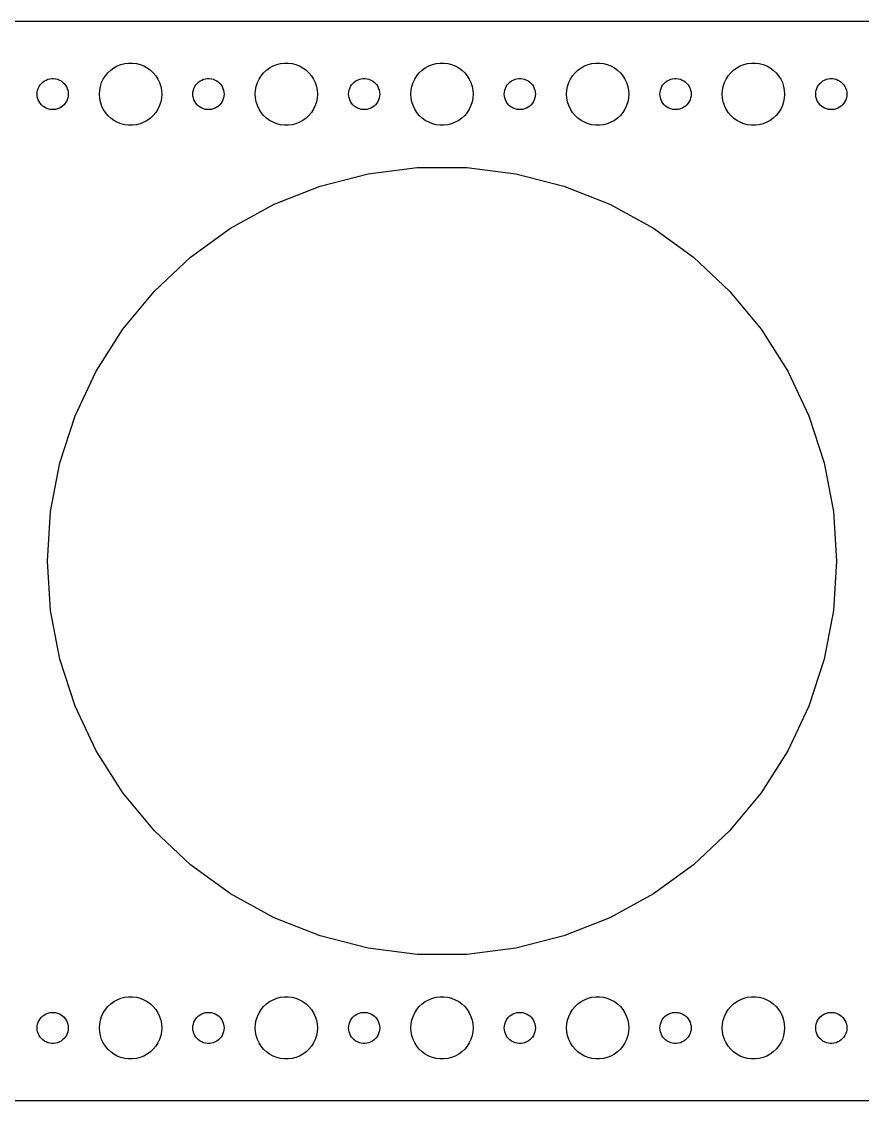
# Model space of a CAD drawing. Header units: metres. Extents: x -217 to 217, y -52 to 52.
# Drawn here: x -40.5 to 40.5, y -52 to 52 of the extents above; entities that cross this region are included whole.
import ezdxf

# ---------------------------------------------------------------- set-up
doc = ezdxf.new("R2010")
doc.units = ezdxf.units.M

msp = doc.modelspace()

# ---------------------------------------------------------------- linework, layer by layer
for p, q in [((212.314, 51.9901), (-212.314, 51.9901)), ((-31.2773, 47.7145), (-30.927, 47.8532)), ((-30.927, 47.8532), (-30.5621, 47.9469)), ((-30.5621, 47.9469), (-30.1884, 47.9941)), ((-30.1884, 47.9941), (-29.8116, 47.9941)), ((-29.8116, 47.9941), (-29.4379, 47.9469)), ((-29.4379, 47.9469), (-29.0729, 47.8532)), ((-29.0729, 47.8532), (-28.7227, 47.7145)), ((-16.2773, 47.7145), (-15.927, 47.8532)), ((-15.927, 47.8532), (-15.5621, 47.9469)), ((-15.5621, 47.9469), (-15.1884, 47.9941)), ((-15.1884, 47.9941), (-14.8116, 47.9941)), ((-14.8116, 47.9941), (-14.4379, 47.9469)), ((-14.4379, 47.9469), (-14.0729, 47.8532)), ((-14.0729, 47.8532), (-13.7227, 47.7145)), ((-1.27733, 47.7145), (-0.92705, 47.8532)), ((-0.92705, 47.8532), (-0.56213, 47.9469)), ((-0.56213, 47.9469), (-0.18837, 47.9941)), ((-0.18837, 47.9941), (0.18837, 47.9941)), ((0.18837, 47.9941), (0.56213, 47.9469)), ((0.56213, 47.9469), (0.92705, 47.8532)), ((0.92705, 47.8532), (1.27733, 47.7145)), ((13.7227, 47.7145), (14.0729, 47.8532)), ((14.0729, 47.8532), (14.4379, 47.9469)), ((14.4379, 47.9469), (14.8116, 47.9941)), ((14.8116, 47.9941), (15.1884, 47.9941)), ((15.1884, 47.9941), (15.5621, 47.9469)), ((15.5621, 47.9469), (15.927, 47.8532)), ((15.927, 47.8532), (16.2773, 47.7145)), ((28.7227, 47.7145), (29.0729, 47.8532)), ((29.0729, 47.8532), (29.4379, 47.9469)), ((29.4379, 47.9469), (29.8116, 47.9941)), ((29.8116, 47.9941), (30.1884, 47.9941)), ((30.1884, 47.9941), (30.5621, 47.9469)), ((30.5621, 47.9469), (30.927, 47.8532)), ((30.927, 47.8532), (31.2773, 47.7145)), ((-32.427, 46.7634), (-32.1869, 47.0536)), ((-32.1869, 47.0536), (-31.9123, 47.3115)), ((-31.9123, 47.3115), (-31.6075, 47.533)), ((-31.6075, 47.533), (-31.2773, 47.7145)), ((-28.7227, 47.7145), (-28.3925, 47.533)), ((-28.3925, 47.533), (-28.0877, 47.3115)), ((-28.0877, 47.3115), (-27.8131, 47.0536)), ((-27.8131, 47.0536), (-27.5729, 46.7634)), ((-17.427, 46.7634), (-17.1869, 47.0536)), ((-17.1869, 47.0536), (-16.9123, 47.3115)), ((-16.9123, 47.3115), (-16.6075, 47.533)), ((-16.6075, 47.533), (-16.2773, 47.7145)), ((-13.7227, 47.7145), (-13.3925, 47.533)), ((-13.3925, 47.533), (-13.0877, 47.3115)), ((-13.0877, 47.3115), (-12.8131, 47.0536)), ((-12.8131, 47.0536), (-12.5729, 46.7634)), ((-2.42705, 46.7634), (-2.1869, 47.0536)), ((-2.1869, 47.0536), (-1.91226, 47.3115)), ((-1.91226, 47.3115), (-1.60747, 47.533)), ((-1.60747, 47.533), (-1.27733, 47.7145)), ((1.27733, 47.7145), (1.60747, 47.533)), ((1.60747, 47.533), (1.91226, 47.3115)), ((1.91226, 47.3115), (2.1869, 47.0536)), ((2.1869, 47.0536), (2.42705, 46.7634)), ((12.5729, 46.7634), (12.8131, 47.0536)), ((12.8131, 47.0536), (13.0877, 47.3115)), ((13.0877, 47.3115), (13.3925, 47.533)), ((13.3925, 47.533), (13.7227, 47.7145)), ((16.2773, 47.7145), (16.6075, 47.533)), ((16.6075, 47.533), (16.9123, 47.3115)), ((16.9123, 47.3115), (17.1869, 47.0536)), ((17.1869, 47.0536), (17.427, 46.7634)), ((27.5729, 46.7634), (27.8131, 47.0536)), ((27.8131, 47.0536), (28.0877, 47.3115)), ((28.0877, 47.3115), (28.3925, 47.533)), ((28.3925, 47.533), (28.7227, 47.7145)), ((31.2773, 47.7145), (31.6075, 47.533)), ((31.6075, 47.533), (31.9123, 47.3115)), ((31.9123, 47.3115), (32.1869, 47.0536)), ((32.1869, 47.0536), (32.427, 46.7634)), ((-38.8145, 45.7226), (-38.7135, 45.8817)), ((-38.7135, 45.8817), (-38.5934, 46.0268)), ((-38.5934, 46.0268), (-38.4561, 46.1558)), ((-38.4561, 46.1558), (-38.3037, 46.2665)), ((-38.3037, 46.2665), (-38.1387, 46.3572)), ((-38.1387, 46.3572), (-37.9635, 46.4266)), ((-37.9635, 46.4266), (-37.7811, 46.4734)), ((-37.7811, 46.4734), (-37.5942, 46.497)), ((-37.5942, 46.497), (-37.4058, 46.497)), ((-37.4058, 46.497), (-37.2189, 46.4734)), ((-37.2189, 46.4734), (-37.0365, 46.4266)), ((-37.0365, 46.4266), (-36.8613, 46.3572)), ((-36.8613, 46.3572), (-36.6963, 46.2665)), ((-36.6963, 46.2665), (-36.5439, 46.1558)), ((-36.5439, 46.1558), (-36.4065, 46.0268)), ((-36.4065, 46.0268), (-36.2865, 45.8817)), ((-36.2865, 45.8817), (-36.1855, 45.7226)), ((-32.9057, 45.7461), (-32.7893, 46.1044)), ((-32.7893, 46.1044), (-32.6289, 46.4453)), ((-32.6289, 46.4453), (-32.427, 46.7634)), ((-27.5729, 46.7634), (-27.3711, 46.4453)), ((-27.3711, 46.4453), (-27.2107, 46.1044)), ((-27.2107, 46.1044), (-27.0942, 45.7461)), ((-23.8145, 45.7226), (-23.7135, 45.8817)), ((-23.7135, 45.8817), (-23.5934, 46.0268)), ((-23.5934, 46.0268), (-23.4561, 46.1558)), ((-23.4561, 46.1558), (-23.3037, 46.2665)), ((-23.3037, 46.2665), (-23.1387, 46.3572)), ((-23.1387, 46.3572), (-22.9635, 46.4266)), ((-22.9635, 46.4266), (-22.7811, 46.4734)), ((-22.7811, 46.4734), (-22.5942, 46.497)), ((-22.5942, 46.497), (-22.4058, 46.497)), ((-22.4058, 46.497), (-22.2189, 46.4734)), ((-22.2189, 46.4734), (-22.0365, 46.4266)), ((-22.0365, 46.4266), (-21.8613, 46.3572)), ((-21.8613, 46.3572), (-21.6963, 46.2665)), ((-21.6963, 46.2665), (-21.5439, 46.1558)), ((-21.5439, 46.1558), (-21.4065, 46.0268)), ((-21.4065, 46.0268), (-21.2865, 45.8817)), ((-21.2865, 45.8817), (-21.1855, 45.7226)), ((-17.9057, 45.7461), (-17.7893, 46.1044)), ((-17.7893, 46.1044), (-17.6289, 46.4453)), ((-17.6289, 46.4453), (-17.427, 46.7634)), ((-12.5729, 46.7634), (-12.3711, 46.4453)), ((-12.3711, 46.4453), (-12.2107, 46.1044)), ((-12.2107, 46.1044), (-12.0942, 45.7461)), ((-8.81445, 45.7226), (-8.71352, 45.8817)), ((-8.71352, 45.8817), (-8.59344, 46.0268)), ((-8.59344, 46.0268), (-8.45613, 46.1558)), ((-8.45613, 46.1558), (-8.30373, 46.2665)), ((-8.30373, 46.2665), (-8.13866, 46.3572)), ((-8.13866, 46.3572), (-7.96352, 46.4266)), ((-7.96352, 46.4266), (-7.78107, 46.4734)), ((-7.78107, 46.4734), (-7.59418, 46.497)), ((-7.59418, 46.497), (-7.40581, 46.497)), ((-7.40581, 46.497), (-7.21892, 46.4734)), ((-7.21892, 46.4734), (-7.03647, 46.4266)), ((-7.03647, 46.4266), (-6.86133, 46.3572)), ((-6.86133, 46.3572), (-6.69626, 46.2665)), ((-6.69626, 46.2665), (-6.54385, 46.1558)), ((-6.54385, 46.1558), (-6.40654, 46.0268)), ((-6.40654, 46.0268), (-6.28647, 45.8817)), ((-6.28647, 45.8817), (-6.18553, 45.7226)), ((-2.90575, 45.7461), (-2.78932, 46.1044)), ((-2.78932, 46.1044), (-2.62891, 46.4453)), ((-2.62891, 46.4453), (-2.42705, 46.7634)), ((2.42705, 46.7634), (2.62891, 46.4453)), ((2.62891, 46.4453), (2.78932, 46.1044)), ((2.78932, 46.1044), (2.90575, 45.7461)), ((6.18553, 45.7226), (6.28647, 45.8817)), ((6.28647, 45.8817), (6.40654, 46.0268)), ((6.40654, 46.0268), (6.54385, 46.1558)), ((6.54385, 46.1558), (6.69626, 46.2665)), ((6.69626, 46.2665), (6.86133, 46.3572)), ((6.86133, 46.3572), (7.03647, 46.4266)), ((7.03647, 46.4266), (7.21892, 46.4734)), ((7.21892, 46.4734), (7.40581, 46.497)), ((7.40581, 46.497), (7.59418, 46.497)), ((7.59418, 46.497), (7.78107, 46.4734)), ((7.78107, 46.4734), (7.96352, 46.4266)), ((7.96352, 46.4266), (8.13866, 46.3572)), ((8.13866, 46.3572), (8.30373, 46.2665)), ((8.30373, 46.2665), (8.45613, 46.1558)), ((8.45613, 46.1558), (8.59344, 46.0268)), ((8.59344, 46.0268), (8.71352, 45.8817)), ((8.71352, 45.8817), (8.81445, 45.7226)), ((12.0942, 45.7461), (12.2107, 46.1044)), ((12.2107, 46.1044), (12.3711, 46.4453)), ((12.3711, 46.4453), (12.5729, 46.7634)), ((17.427, 46.7634), (17.6289, 46.4453)), ((17.6289, 46.4453), (17.7893, 46.1044)), ((17.7893, 46.1044), (17.9057, 45.7461)), ((21.1855, 45.7226), (21.2865, 45.8817)), ((21.2865, 45.8817), (21.4065, 46.0268)), ((21.4065, 46.0268), (21.5439, 46.1558)), ((21.5439, 46.1558), (21.6963, 46.2665)), ((21.6963, 46.2665), (21.8613, 46.3572)), ((21.8613, 46.3572), (22.0365, 46.4266)), ((22.0365, 46.4266), (22.2189, 46.4734)), ((22.2189, 46.4734), (22.4058, 46.497)), ((22.4058, 46.497), (22.5942, 46.497)), ((22.5942, 46.497), (22.7811, 46.4734)), ((22.7811, 46.4734), (22.9635, 46.4266)), ((22.9635, 46.4266), (23.1387, 46.3572)), ((23.1387, 46.3572), (23.3037, 46.2665)), ((23.3037, 46.2665), (23.4561, 46.1558)), ((23.4561, 46.1558), (23.5934, 46.0268)), ((23.5934, 46.0268), (23.7135, 45.8817)), ((23.7135, 45.8817), (23.8145, 45.7226)), ((27.0942, 45.7461), (27.2107, 46.1044)), ((27.2107, 46.1044), (27.3711, 46.4453)), ((27.3711, 46.4453), (27.5729, 46.7634)), ((32.427, 46.7634), (32.6289, 46.4453)), ((32.6289, 46.4453), (32.7893, 46.1044)), ((32.7893, 46.1044), (32.9057, 45.7461)), ((36.1855, 45.7226), (36.2865, 45.8817)), ((36.2865, 45.8817), (36.4065, 46.0268)), ((36.4065, 46.0268), (36.5439, 46.1558)), ((36.5439, 46.1558), (36.6963, 46.2665)), ((36.6963, 46.2665), (36.8613, 46.3572)), ((36.8613, 46.3572), (37.0365, 46.4266)), ((37.0365, 46.4266), (37.2189, 46.4734)), ((37.2189, 46.4734), (37.4058, 46.497)), ((37.4058, 46.497), (37.5942, 46.497)), ((37.5942, 46.497), (37.7811, 46.4734)), ((37.7811, 46.4734), (37.9635, 46.4266)), ((37.9635, 46.4266), (38.1387, 46.3572)), ((38.1387, 46.3572), (38.3037, 46.2665)), ((38.3037, 46.2665), (38.4561, 46.1558)), ((38.4561, 46.1558), (38.5934, 46.0268)), ((38.5934, 46.0268), (38.7135, 45.8817)), ((38.7135, 45.8817), (38.8145, 45.7226)), ((-39, 45), (-38.9882, 45.188)), ((-38.9882, 44.812), (-39, 45)), ((-38.9882, 45.188), (-38.9529, 45.373)), ((-38.9529, 44.627), (-38.9882, 44.812)), ((-38.9529, 45.373), (-38.8947, 45.5522)), ((-38.8947, 45.5522), (-38.8145, 45.7226)), ((-36.1855, 45.7226), (-36.1053, 45.5522)), ((-36.1053, 45.5522), (-36.0471, 45.373)), ((-36.0471, 45.373), (-36.0118, 45.188)), ((-36.0118, 44.812), (-36.0471, 44.627)), ((-36.0118, 45.188), (-36, 45)), ((-36, 45), (-36.0118, 44.812)), ((-33, 45), (-32.9763, 45.376)), ((-32.9763, 44.624), (-33, 45)), ((-32.9763, 45.376), (-32.9057, 45.7461)), ((-27.0942, 45.7461), (-27.0237, 45.376)), ((-27.0237, 45.376), (-27, 45)), ((-27, 45), (-27.0237, 44.624)), ((-24, 45), (-23.9882, 45.188)), ((-23.9882, 44.812), (-24, 45)), ((-23.9882, 45.188), (-23.9529, 45.373)), ((-23.9529, 44.627), (-23.9882, 44.812)), ((-23.9529, 45.373), (-23.8947, 45.5522)), ((-23.8947, 45.5522), (-23.8145, 45.7226)), ((-21.1855, 45.7226), (-21.1053, 45.5522)), ((-21.1053, 45.5522), (-21.0471, 45.373)), ((-21.0471, 45.373), (-21.0118, 45.188)), ((-21.0118, 44.812), (-21.0471, 44.627)), ((-21.0118, 45.188), (-21, 45)), ((-21, 45), (-21.0118, 44.812)), ((-18, 45), (-17.9763, 45.376)), ((-17.9763, 44.624), (-18, 45)), ((-17.9763, 45.376), (-17.9057, 45.7461)), ((-12.0942, 45.7461), (-12.0237, 45.376)), ((-12.0237, 45.376), (-12, 45)), ((-12, 45), (-12.0237, 44.624)), ((-9, 45), (-8.98816, 45.188)), ((-8.98816, 44.812), (-9, 45)), ((-8.98816, 45.188), (-8.95287, 45.373)), ((-8.95287, 44.627), (-8.98816, 44.812)), ((-8.95287, 45.373), (-8.89465, 45.5522)), ((-8.89465, 45.5522), (-8.81445, 45.7226)), ((-6.18553, 45.7226), (-6.10533, 45.5522)), ((-6.10533, 45.5522), (-6.04712, 45.373)), ((-6.04712, 45.373), (-6.01183, 45.188)), ((-6.01183, 44.812), (-6.04712, 44.627)), ((-6.01183, 45.188), (-6, 45)), ((-6, 45), (-6.01183, 44.812)), ((-3, 45), (-2.97633, 45.376)), ((-2.97633, 44.624), (-3, 45)), ((-2.97633, 45.376), (-2.90575, 45.7461)), ((2.90575, 45.7461), (2.97633, 45.376)), ((2.97633, 45.376), (3, 45)), ((3, 45), (2.97633, 44.624)), ((6, 45), (6.01183, 45.188)), ((6.01183, 44.812), (6, 45)), ((6.01183, 45.188), (6.04712, 45.373)), ((6.04712, 44.627), (6.01183, 44.812)), ((6.04712, 45.373), (6.10533, 45.5522)), ((6.10533, 45.5522), (6.18553, 45.7226)), ((8.81445, 45.7226), (8.89465, 45.5522)), ((8.89465, 45.5522), (8.95287, 45.373)), ((8.95287, 45.373), (8.98816, 45.188)), ((8.98816, 44.812), (8.95287, 44.627)), ((8.98816, 45.188), (9, 45)), ((9, 45), (8.98816, 44.812)), ((12, 45), (12.0237, 45.376)), ((12.0237, 44.624), (12, 45)), ((12.0237, 45.376), (12.0942, 45.7461)), ((17.9057, 45.7461), (17.9763, 45.376)), ((17.9763, 45.376), (18, 45)), ((18, 45), (17.9763, 44.624)), ((21, 45), (21.0118, 45.188)), ((21.0118, 44.812), (21, 45)), ((21.0118, 45.188), (21.0471, 45.373)), ((21.0471, 44.627), (21.0118, 44.812)), ((21.0471, 45.373), (21.1053, 45.5522)), ((21.1053, 45.5522), (21.1855, 45.7226)), ((23.8145, 45.7226), (23.8947, 45.5522)), ((23.8947, 45.5522), (23.9529, 45.373)), ((23.9529, 45.373), (23.9882, 45.188)), ((23.9882, 44.812), (23.9529, 44.627)), ((23.9882, 45.188), (24, 45)), ((24, 45), (23.9882, 44.812)), ((27, 45), (27.0237, 45.376)), ((27.0237, 44.624), (27, 45)), ((27.0237, 45.376), (27.0942, 45.7461)), ((32.9057, 45.7461), (32.9763, 45.376)), ((32.9763, 45.376), (33, 45)), ((33, 45), (32.9763, 44.624)), ((36, 45), (36.0118, 45.188)), ((36.0118, 44.812), (36, 45)), ((36.0118, 45.188), (36.0471, 45.373)), ((36.0471, 44.627), (36.0118, 44.812)), ((36.0471, 45.373), (36.1053, 45.5522)), ((36.1053, 45.5522), (36.1855, 45.7226)), ((38.8145, 45.7226), (38.8947, 45.5522)), ((38.8947, 45.5522), (38.9529, 45.373)), ((38.9529, 45.373), (38.9882, 45.188)), ((38.9882, 44.812), (38.9529, 44.627)), ((38.9882, 45.188), (39, 45)), ((39, 45), (38.9882, 44.812)), ((-38.8947, 44.4478), (-38.9529, 44.627)), ((-38.8145, 44.2774), (-38.8947, 44.4478)), ((-38.7135, 44.1183), (-38.8145, 44.2774)), ((-38.5934, 43.9732), (-38.7135, 44.1183)), ((-38.4561, 43.8442), (-38.5934, 43.9732)), ((-38.3037, 43.7335), (-38.4561, 43.8442)), ((-38.1387, 43.6428), (-38.3037, 43.7335)), ((-36.6963, 43.7335), (-36.8613, 43.6428)), ((-36.5439, 43.8442), (-36.6963, 43.7335)), ((-36.4065, 43.9732), (-36.5439, 43.8442)), ((-36.2865, 44.1183), (-36.4065, 43.9732)), ((-36.1855, 44.2774), (-36.2865, 44.1183)), ((-36.1053, 44.4478), (-36.1855, 44.2774)), ((-36.0471, 44.627), (-36.1053, 44.4478)), ((-32.9057, 44.2539), (-32.9763, 44.624)), ((-32.7893, 43.8956), (-32.9057, 44.2539)), ((-32.6289, 43.5547), (-32.7893, 43.8956)), ((-27.2107, 43.8956), (-27.3711, 43.5547)), ((-27.0942, 44.2539), (-27.2107, 43.8956)), ((-27.0237, 44.624), (-27.0942, 44.2539)), ((-23.8947, 44.4478), (-23.9529, 44.627)), ((-23.8145, 44.2774), (-23.8947, 44.4478)), ((-23.7135, 44.1183), (-23.8145, 44.2774)), ((-23.5934, 43.9732), (-23.7135, 44.1183)), ((-23.4561, 43.8442), (-23.5934, 43.9732)), ((-23.3037, 43.7335), (-23.4561, 43.8442)), ((-23.1387, 43.6428), (-23.3037, 43.7335)), ((-21.6963, 43.7335), (-21.8613, 43.6428)), ((-21.5439, 43.8442), (-21.6963, 43.7335)), ((-21.4065, 43.9732), (-21.5439, 43.8442)), ((-21.2865, 44.1183), (-21.4065, 43.9732)), ((-21.1855, 44.2774), (-21.2865, 44.1183)), ((-21.1053, 44.4478), (-21.1855, 44.2774)), ((-21.0471, 44.627), (-21.1053, 44.4478)), ((-17.9057, 44.2539), (-17.9763, 44.624)), ((-17.7893, 43.8956), (-17.9057, 44.2539)), ((-17.6289, 43.5547), (-17.7893, 43.8956)), ((-12.2107, 43.8956), (-12.3711, 43.5547)), ((-12.0942, 44.2539), (-12.2107, 43.8956)), ((-12.0237, 44.624), (-12.0942, 44.2539)), ((-8.89465, 44.4478), (-8.95287, 44.627)), ((-8.81445, 44.2774), (-8.89465, 44.4478)), ((-8.71352, 44.1183), (-8.81445, 44.2774)), ((-8.59344, 43.9732), (-8.71352, 44.1183)), ((-8.45613, 43.8442), (-8.59344, 43.9732)), ((-8.30373, 43.7335), (-8.45613, 43.8442)), ((-8.13866, 43.6428), (-8.30373, 43.7335)), ((-6.69626, 43.7335), (-6.86133, 43.6428)), ((-6.54385, 43.8442), (-6.69626, 43.7335)), ((-6.40654, 43.9732), (-6.54385, 43.8442)), ((-6.28647, 44.1183), (-6.40654, 43.9732)), ((-6.18553, 44.2774), (-6.28647, 44.1183)), ((-6.10533, 44.4478), (-6.18553, 44.2774)), ((-6.04712, 44.627), (-6.10533, 44.4478)), ((-2.90575, 44.2539), (-2.97633, 44.624)), ((-2.78932, 43.8956), (-2.90575, 44.2539)), ((-2.62891, 43.5547), (-2.78932, 43.8956)), ((2.78932, 43.8956), (2.62891, 43.5547)), ((2.90575, 44.2539), (2.78932, 43.8956)), ((2.97633, 44.624), (2.90575, 44.2539)), ((6.10533, 44.4478), (6.04712, 44.627)), ((6.18553, 44.2774), (6.10533, 44.4478)), ((6.28647, 44.1183), (6.18553, 44.2774)), ((6.40654, 43.9732), (6.28647, 44.1183)), ((6.54385, 43.8442), (6.40654, 43.9732)), ((6.69626, 43.7335), (6.54385, 43.8442)), ((6.86133, 43.6428), (6.69626, 43.7335)), ((8.30373, 43.7335), (8.13866, 43.6428)), ((8.45613, 43.8442), (8.30373, 43.7335)), ((8.59344, 43.9732), (8.45613, 43.8442)), ((8.71352, 44.1183), (8.59344, 43.9732)), ((8.81445, 44.2774), (8.71352, 44.1183)), ((8.89465, 44.4478), (8.81445, 44.2774)), ((8.95287, 44.627), (8.89465, 44.4478)), ((12.0942, 44.2539), (12.0237, 44.624)), ((12.2107, 43.8956), (12.0942, 44.2539)), ((12.3711, 43.5547), (12.2107, 43.8956)), ((17.7893, 43.8956), (17.6289, 43.5547)), ((17.9057, 44.2539), (17.7893, 43.8956)), ((17.9763, 44.624), (17.9057, 44.2539)), ((21.1053, 44.4478), (21.0471, 44.627)), ((21.1855, 44.2774), (21.1053, 44.4478)), ((21.2865, 44.1183), (21.1855, 44.2774)), ((21.4065, 43.9732), (21.2865, 44.1183)), ((21.5439, 43.8442), (21.4065, 43.9732)), ((21.6963, 43.7335), (21.5439, 43.8442)), ((21.8613, 43.6428), (21.6963, 43.7335)), ((23.3037, 43.7335), (23.1387, 43.6428)), ((23.4561, 43.8442), (23.3037, 43.7335)), ((23.5934, 43.9732), (23.4561, 43.8442)), ((23.7135, 44.1183), (23.5934, 43.9732)), ((23.8145, 44.2774), (23.7135, 44.1183)), ((23.8947, 44.4478), (23.8145, 44.2774)), ((23.9529, 44.627), (23.8947, 44.4478)), ((27.0942, 44.2539), (27.0237, 44.624)), ((27.2107, 43.8956), (27.0942, 44.2539)), ((27.3711, 43.5547), (27.2107, 43.8956)), ((32.7893, 43.8956), (32.6289, 43.5547)), ((32.9057, 44.2539), (32.7893, 43.8956)), ((32.9763, 44.624), (32.9057, 44.2539)), ((36.1053, 44.4478), (36.0471, 44.627)), ((36.1855, 44.2774), (36.1053, 44.4478)), ((36.2865, 44.1183), (36.1855, 44.2774)), ((36.4065, 43.9732), (36.2865, 44.1183)), ((36.5439, 43.8442), (36.4065, 43.9732)), ((36.6963, 43.7335), (36.5439, 43.8442)), ((36.8613, 43.6428), (36.6963, 43.7335)), ((38.3037, 43.7335), (38.1387, 43.6428)), ((38.4561, 43.8442), (38.3037, 43.7335)), ((38.5934, 43.9732), (38.4561, 43.8442)), ((38.7135, 44.1183), (38.5934, 43.9732)), ((38.8145, 44.2774), (38.7135, 44.1183)), ((38.8947, 44.4478), (38.8145, 44.2774)), ((38.9529, 44.627), (38.8947, 44.4478)), ((-37.9635, 43.5734), (-38.1387, 43.6428)), ((-37.7811, 43.5266), (-37.9635, 43.5734)), ((-37.5942, 43.503), (-37.7811, 43.5266)), ((-37.4058, 43.503), (-37.5942, 43.503)), ((-37.2189, 43.5266), (-37.4058, 43.503)), ((-37.0365, 43.5734), (-37.2189, 43.5266)), ((-36.8613, 43.6428), (-37.0365, 43.5734)), ((-32.427, 43.2366), (-32.6289, 43.5547)), ((-32.1869, 42.9464), (-32.427, 43.2366)), ((-31.9123, 42.6885), (-32.1869, 42.9464)), ((-31.6075, 42.467), (-31.9123, 42.6885)), ((-28.0877, 42.6885), (-28.3925, 42.467)), ((-27.8131, 42.9464), (-28.0877, 42.6885)), ((-27.5729, 43.2366), (-27.8131, 42.9464)), ((-27.3711, 43.5547), (-27.5729, 43.2366)), ((-22.9635, 43.5734), (-23.1387, 43.6428)), ((-22.7811, 43.5266), (-22.9635, 43.5734)), ((-22.5942, 43.503), (-22.7811, 43.5266)), ((-22.4058, 43.503), (-22.5942, 43.503)), ((-22.2189, 43.5266), (-22.4058, 43.503)), ((-22.0365, 43.5734), (-22.2189, 43.5266)), ((-21.8613, 43.6428), (-22.0365, 43.5734)), ((-17.427, 43.2366), (-17.6289, 43.5547)), ((-17.1869, 42.9464), (-17.427, 43.2366)), ((-16.9123, 42.6885), (-17.1869, 42.9464)), ((-16.6075, 42.467), (-16.9123, 42.6885)), ((-13.0877, 42.6885), (-13.3925, 42.467)), ((-12.8131, 42.9464), (-13.0877, 42.6885)), ((-12.5729, 43.2366), (-12.8131, 42.9464)), ((-12.3711, 43.5547), (-12.5729, 43.2366)), ((-7.96352, 43.5734), (-8.13866, 43.6428)), ((-7.78107, 43.5266), (-7.96352, 43.5734)), ((-7.59418, 43.503), (-7.78107, 43.5266)), ((-7.40581, 43.503), (-7.59418, 43.503)), ((-7.21892, 43.5266), (-7.40581, 43.503)), ((-7.03647, 43.5734), (-7.21892, 43.5266)), ((-6.86133, 43.6428), (-7.03647, 43.5734)), ((-2.42705, 43.2366), (-2.62891, 43.5547)), ((-2.1869, 42.9464), (-2.42705, 43.2366)), ((-1.91226, 42.6885), (-2.1869, 42.9464)), ((-1.60747, 42.467), (-1.91226, 42.6885)), ((1.91226, 42.6885), (1.60747, 42.467)), ((2.1869, 42.9464), (1.91226, 42.6885)), ((2.42705, 43.2366), (2.1869, 42.9464)), ((2.62891, 43.5547), (2.42705, 43.2366)), ((7.03647, 43.5734), (6.86133, 43.6428)), ((7.21892, 43.5266), (7.03647, 43.5734)), ((7.40581, 43.503), (7.21892, 43.5266)), ((7.59418, 43.503), (7.40581, 43.503)), ((7.78107, 43.5266), (7.59418, 43.503)), ((7.96352, 43.5734), (7.78107, 43.5266)), ((8.13866, 43.6428), (7.96352, 43.5734)), ((12.5729, 43.2366), (12.3711, 43.5547)), ((12.8131, 42.9464), (12.5729, 43.2366)), ((13.0877, 42.6885), (12.8131, 42.9464)), ((13.3925, 42.467), (13.0877, 42.6885)), ((16.9123, 42.6885), (16.6075, 42.467)), ((17.1869, 42.9464), (16.9123, 42.6885)), ((17.427, 43.2366), (17.1869, 42.9464)), ((17.6289, 43.5547), (17.427, 43.2366)), ((22.0365, 43.5734), (21.8613, 43.6428)), ((22.2189, 43.5266), (22.0365, 43.5734)), ((22.4058, 43.503), (22.2189, 43.5266)), ((22.5942, 43.503), (22.4058, 43.503)), ((22.7811, 43.5266), (22.5942, 43.503)), ((22.9635, 43.5734), (22.7811, 43.5266)), ((23.1387, 43.6428), (22.9635, 43.5734)), ((27.5729, 43.2366), (27.3711, 43.5547)), ((27.8131, 42.9464), (27.5729, 43.2366)), ((28.0877, 42.6885), (27.8131, 42.9464)), ((28.3925, 42.467), (28.0877, 42.6885)), ((31.9123, 42.6885), (31.6075, 42.467)), ((32.1869, 42.9464), (31.9123, 42.6885)), ((32.427, 43.2366), (32.1869, 42.9464)), ((32.6289, 43.5547), (32.427, 43.2366)), ((37.0365, 43.5734), (36.8613, 43.6428)), ((37.2189, 43.5266), (37.0365, 43.5734)), ((37.4058, 43.503), (37.2189, 43.5266)), ((37.5942, 43.503), (37.4058, 43.503)), ((37.7811, 43.5266), (37.5942, 43.503)), ((37.9635, 43.5734), (37.7811, 43.5266)), ((38.1387, 43.6428), (37.9635, 43.5734)), ((-31.2773, 42.2855), (-31.6075, 42.467)), ((-30.927, 42.1468), (-31.2773, 42.2855)), ((-30.5621, 42.0531), (-30.927, 42.1468)), ((-30.1884, 42.0059), (-30.5621, 42.0531)), ((-29.8116, 42.0059), (-30.1884, 42.0059)), ((-29.4379, 42.0531), (-29.8116, 42.0059)), ((-29.0729, 42.1468), (-29.4379, 42.0531)), ((-28.7227, 42.2855), (-29.0729, 42.1468)), ((-28.3925, 42.467), (-28.7227, 42.2855)), ((-16.2773, 42.2855), (-16.6075, 42.467)), ((-15.927, 42.1468), (-16.2773, 42.2855)), ((-15.5621, 42.0531), (-15.927, 42.1468)), ((-15.1884, 42.0059), (-15.5621, 42.0531)), ((-14.8116, 42.0059), (-15.1884, 42.0059)), ((-14.4379, 42.0531), (-14.8116, 42.0059)), ((-14.0729, 42.1468), (-14.4379, 42.0531)), ((-13.7227, 42.2855), (-14.0729, 42.1468)), ((-13.3925, 42.467), (-13.7227, 42.2855)), ((-1.27733, 42.2855), (-1.60747, 42.467)), ((-0.92705, 42.1468), (-1.27733, 42.2855)), ((-0.56213, 42.0531), (-0.92705, 42.1468)), ((-0.18837, 42.0059), (-0.56213, 42.0531)), ((0.18837, 42.0059), (-0.18837, 42.0059)), ((0.56213, 42.0531), (0.18837, 42.0059)), ((0.92705, 42.1468), (0.56213, 42.0531)), ((1.27733, 42.2855), (0.92705, 42.1468)), ((1.60747, 42.467), (1.27733, 42.2855)), ((13.7227, 42.2855), (13.3925, 42.467)), ((14.0729, 42.1468), (13.7227, 42.2855)), ((14.4379, 42.0531), (14.0729, 42.1468)), ((14.8116, 42.0059), (14.4379, 42.0531)), ((15.1884, 42.0059), (14.8116, 42.0059)), ((15.5621, 42.0531), (15.1884, 42.0059)), ((15.927, 42.1468), (15.5621, 42.0531)), ((16.2773, 42.2855), (15.927, 42.1468)), ((16.6075, 42.467), (16.2773, 42.2855)), ((28.7227, 42.2855), (28.3925, 42.467)), ((29.0729, 42.1468), (28.7227, 42.2855)), ((29.4379, 42.0531), (29.0729, 42.1468)), ((29.8116, 42.0059), (29.4379, 42.0531)), ((30.1884, 42.0059), (29.8116, 42.0059)), ((30.5621, 42.0531), (30.1884, 42.0059)), ((30.927, 42.1468), (30.5621, 42.0531)), ((31.2773, 42.2855), (30.927, 42.1468)), ((31.6075, 42.467), (31.2773, 42.2855)), ((-7.12048, 37.3269), (-2.38603, 37.925)), ((-2.38603, 37.925), (2.38603, 37.925)), ((2.38603, 37.925), (7.12048, 37.3269)), ((-11.7426, 36.1401), (-7.12048, 37.3269)), ((7.12048, 37.3269), (11.7426, 36.1401)), ((-16.1796, 34.3834), (-11.7426, 36.1401)), ((11.7426, 36.1401), (16.1796, 34.3834)), ((-20.3614, 32.0845), (-16.1796, 34.3834)), ((16.1796, 34.3834), (20.3614, 32.0845)), ((-24.2221, 29.2795), (-20.3614, 32.0845)), ((20.3614, 32.0845), (24.2221, 29.2795)), ((-27.7008, 26.0128), (-24.2221, 29.2795)), ((24.2221, 29.2795), (27.7008, 26.0128)), ((-30.7426, 22.3358), (-27.7008, 26.0128)), ((27.7008, 26.0128), (30.7426, 22.3358)), ((-33.2997, 18.3066), (-30.7426, 22.3358)), ((30.7426, 22.3358), (33.2997, 18.3066)), ((-35.3315, 13.9887), (-33.2997, 18.3066)), ((33.2997, 18.3066), (35.3315, 13.9887)), ((-36.8062, 9.45021), (-35.3315, 13.9887)), ((35.3315, 13.9887), (36.8062, 9.45021)), ((-37.7003, 4.76265), (-36.8062, 9.45021)), ((36.8062, 9.45021), (37.7003, 4.76265)), ((-38, 0), (-37.7003, 4.76265)), ((37.7003, 4.76265), (38, 0)), ((-37.7003, -4.76265), (-38, 0)), ((38, 0), (37.7003, -4.76265)), ((-36.8062, -9.45021), (-37.7003, -4.76265)), ((37.7003, -4.76265), (36.8062, -9.45021)), ((-35.3315, -13.9887), (-36.8062, -9.45021)), ((36.8062, -9.45021), (35.3315, -13.9887)), ((-33.2997, -18.3066), (-35.3315, -13.9887)), ((35.3315, -13.9887), (33.2997, -18.3066)), ((-30.7426, -22.3358), (-33.2997, -18.3066)), ((33.2997, -18.3066), (30.7426, -22.3358)), ((-27.7008, -26.0128), (-30.7426, -22.3358)), ((30.7426, -22.3358), (27.7008, -26.0128)), ((-24.2221, -29.2795), (-27.7008, -26.0128)), ((27.7008, -26.0128), (24.2221, -29.2795)), ((-20.3614, -32.0845), (-24.2221, -29.2795)), ((24.2221, -29.2795), (20.3614, -32.0845)), ((-16.1796, -34.3834), (-20.3614, -32.0845)), ((20.3614, -32.0845), (16.1796, -34.3834)), ((-11.7426, -36.1401), (-16.1796, -34.3834)), ((16.1796, -34.3834), (11.7426, -36.1401)), ((-7.12048, -37.3269), (-11.7426, -36.1401)), ((11.7426, -36.1401), (7.12048, -37.3269)), ((-2.38603, -37.925), (-7.12048, -37.3269)), ((7.12048, -37.3269), (2.38603, -37.925)), ((2.38603, -37.925), (-2.38603, -37.925)), ((-31.9123, -42.6885), (-31.6075, -42.467)), ((-31.6075, -42.467), (-31.2773, -42.2855)), ((-31.2773, -42.2855), (-30.927, -42.1468)), ((-30.927, -42.1468), (-30.5621, -42.0531)), ((-30.5621, -42.0531), (-30.1884, -42.0059)), ((-30.1884, -42.0059), (-29.8116, -42.0059)), ((-29.8116, -42.0059), (-29.4379, -42.0531)), ((-29.4379, -42.0531), (-29.0729, -42.1468)), ((-29.0729, -42.1468), (-28.7227, -42.2855)), ((-28.7227, -42.2855), (-28.3925, -42.467)), ((-28.3925, -42.467), (-28.0877, -42.6885)), ((-16.9123, -42.6885), (-16.6075, -42.467)), ((-16.6075, -42.467), (-16.2773, -42.2855)), ((-16.2773, -42.2855), (-15.927, -42.1468)), ((-15.927, -42.1468), (-15.5621, -42.0531)), ((-15.5621, -42.0531), (-15.1884, -42.0059)), ((-15.1884, -42.0059), (-14.8116, -42.0059)), ((-14.8116, -42.0059), (-14.4379, -42.0531)), ((-14.4379, -42.0531), (-14.0729, -42.1468)), ((-14.0729, -42.1468), (-13.7227, -42.2855)), ((-13.7227, -42.2855), (-13.3925, -42.467)), ((-13.3925, -42.467), (-13.0877, -42.6885)), ((-1.91226, -42.6885), (-1.60747, -42.467)), ((-1.60747, -42.467), (-1.27733, -42.2855)), ((-1.27733, -42.2855), (-0.92705, -42.1468)), ((-0.92705, -42.1468), (-0.56213, -42.0531)), ((-0.56213, -42.0531), (-0.18837, -42.0059)), ((-0.18837, -42.0059), (0.18837, -42.0059)), ((0.18837, -42.0059), (0.56213, -42.0531)), ((0.56213, -42.0531), (0.92705, -42.1468)), ((0.92705, -42.1468), (1.27733, -42.2855)), ((1.27733, -42.2855), (1.60747, -42.467)), ((1.60747, -42.467), (1.91226, -42.6885)), ((13.0877, -42.6885), (13.3925, -42.467)), ((13.3925, -42.467), (13.7227, -42.2855)), ((13.7227, -42.2855), (14.0729, -42.1468)), ((14.0729, -42.1468), (14.4379, -42.0531)), ((14.4379, -42.0531), (14.8116, -42.0059)), ((14.8116, -42.0059), (15.1884, -42.0059)), ((15.1884, -42.0059), (15.5621, -42.0531)), ((15.5621, -42.0531), (15.927, -42.1468)), ((15.927, -42.1468), (16.2773, -42.2855)), ((16.2773, -42.2855), (16.6075, -42.467)), ((16.6075, -42.467), (16.9123, -42.6885)), ((28.0877, -42.6885), (28.3925, -42.467)), ((28.3925, -42.467), (28.7227, -42.2855)), ((28.7227, -42.2855), (29.0729, -42.1468)), ((29.0729, -42.1468), (29.4379, -42.0531)), ((29.4379, -42.0531), (29.8116, -42.0059)), ((29.8116, -42.0059), (30.1884, -42.0059)), ((30.1884, -42.0059), (30.5621, -42.0531)), ((30.5621, -42.0531), (30.927, -42.1468)), ((30.927, -42.1468), (31.2773, -42.2855)), ((31.2773, -42.2855), (31.6075, -42.467)), ((31.6075, -42.467), (31.9123, -42.6885)), ((-38.3037, -43.7335), (-38.1387, -43.6428)), ((-38.1387, -43.6428), (-37.9635, -43.5734)), ((-37.9635, -43.5734), (-37.7811, -43.5266)), ((-37.7811, -43.5266), (-37.5942, -43.503)), ((-37.5942, -43.503), (-37.4058, -43.503)), ((-37.4058, -43.503), (-37.2189, -43.5266)), ((-37.2189, -43.5266), (-37.0365, -43.5734)), ((-37.0365, -43.5734), (-36.8613, -43.6428)), ((-36.8613, -43.6428), (-36.6963, -43.7335)), ((-32.7893, -43.8956), (-32.6289, -43.5547)), ((-32.6289, -43.5547), (-32.427, -43.2366)), ((-32.427, -43.2366), (-32.1869, -42.9464)), ((-32.1869, -42.9464), (-31.9123, -42.6885)), ((-28.0877, -42.6885), (-27.8131, -42.9464)), ((-27.8131, -42.9464), (-27.5729, -43.2366)), ((-27.5729, -43.2366), (-27.3711, -43.5547)), ((-27.3711, -43.5547), (-27.2107, -43.8956)), ((-23.3037, -43.7335), (-23.1387, -43.6428)), ((-23.1387, -43.6428), (-22.9635, -43.5734)), ((-22.9635, -43.5734), (-22.7811, -43.5266)), ((-22.7811, -43.5266), (-22.5942, -43.503)), ((-22.5942, -43.503), (-22.4058, -43.503)), ((-22.4058, -43.503), (-22.2189, -43.5266)), ((-22.2189, -43.5266), (-22.0365, -43.5734)), ((-22.0365, -43.5734), (-21.8613, -43.6428)), ((-21.8613, -43.6428), (-21.6963, -43.7335)), ((-17.7893, -43.8956), (-17.6289, -43.5547)), ((-17.6289, -43.5547), (-17.427, -43.2366)), ((-17.427, -43.2366), (-17.1869, -42.9464)), ((-17.1869, -42.9464), (-16.9123, -42.6885)), ((-13.0877, -42.6885), (-12.8131, -42.9464)), ((-12.8131, -42.9464), (-12.5729, -43.2366)), ((-12.5729, -43.2366), (-12.3711, -43.5547)), ((-12.3711, -43.5547), (-12.2107, -43.8956)), ((-8.30373, -43.7335), (-8.13866, -43.6428)), ((-8.13866, -43.6428), (-7.96352, -43.5734)), ((-7.96352, -43.5734), (-7.78107, -43.5266)), ((-7.78107, -43.5266), (-7.59418, -43.503)), ((-7.59418, -43.503), (-7.40581, -43.503)), ((-7.40581, -43.503), (-7.21892, -43.5266)), ((-7.21892, -43.5266), (-7.03647, -43.5734)), ((-7.03647, -43.5734), (-6.86133, -43.6428)), ((-6.86133, -43.6428), (-6.69626, -43.7335)), ((-2.78932, -43.8956), (-2.62891, -43.5547)), ((-2.62891, -43.5547), (-2.42705, -43.2366)), ((-2.42705, -43.2366), (-2.1869, -42.9464)), ((-2.1869, -42.9464), (-1.91226, -42.6885)), ((1.91226, -42.6885), (2.1869, -42.9464)), ((2.1869, -42.9464), (2.42705, -43.2366)), ((2.42705, -43.2366), (2.62891, -43.5547)), ((2.62891, -43.5547), (2.78932, -43.8956)), ((6.69626, -43.7335), (6.86133, -43.6428)), ((6.86133, -43.6428), (7.03647, -43.5734)), ((7.03647, -43.5734), (7.21892, -43.5266)), ((7.21892, -43.5266), (7.40581, -43.503)), ((7.40581, -43.503), (7.59418, -43.503)), ((7.59418, -43.503), (7.78107, -43.5266)), ((7.78107, -43.5266), (7.96352, -43.5734)), ((7.96352, -43.5734), (8.13866, -43.6428)), ((8.13866, -43.6428), (8.30373, -43.7335)), ((12.2107, -43.8956), (12.3711, -43.5547)), ((12.3711, -43.5547), (12.5729, -43.2366)), ((12.5729, -43.2366), (12.8131, -42.9464)), ((12.8131, -42.9464), (13.0877, -42.6885)), ((16.9123, -42.6885), (17.1869, -42.9464)), ((17.1869, -42.9464), (17.427, -43.2366)), ((17.427, -43.2366), (17.6289, -43.5547)), ((17.6289, -43.5547), (17.7893, -43.8956)), ((21.6963, -43.7335), (21.8613, -43.6428)), ((21.8613, -43.6428), (22.0365, -43.5734)), ((22.0365, -43.5734), (22.2189, -43.5266)), ((22.2189, -43.5266), (22.4058, -43.503)), ((22.4058, -43.503), (22.5942, -43.503)), ((22.5942, -43.503), (22.7811, -43.5266)), ((22.7811, -43.5266), (22.9635, -43.5734)), ((22.9635, -43.5734), (23.1387, -43.6428)), ((23.1387, -43.6428), (23.3037, -43.7335)), ((27.2107, -43.8956), (27.3711, -43.5547)), ((27.3711, -43.5547), (27.5729, -43.2366)), ((27.5729, -43.2366), (27.8131, -42.9464)), ((27.8131, -42.9464), (28.0877, -42.6885)), ((31.9123, -42.6885), (32.1869, -42.9464)), ((32.1869, -42.9464), (32.427, -43.2366)), ((32.427, -43.2366), (32.6289, -43.5547)), ((32.6289, -43.5547), (32.7893, -43.8956)), ((36.6963, -43.7335), (36.8613, -43.6428)), ((36.8613, -43.6428), (37.0365, -43.5734)), ((37.0365, -43.5734), (37.2189, -43.5266)), ((37.2189, -43.5266), (37.4058, -43.503)), ((37.4058, -43.503), (37.5942, -43.503)), ((37.5942, -43.503), (37.7811, -43.5266)), ((37.7811, -43.5266), (37.9635, -43.5734)), ((37.9635, -43.5734), (38.1387, -43.6428)), ((38.1387, -43.6428), (38.3037, -43.7335)), ((-38.9882, -44.812), (-38.9529, -44.627)), ((-38.9529, -44.627), (-38.8947, -44.4478)), ((-38.8947, -44.4478), (-38.8145, -44.2774)), ((-38.8145, -44.2774), (-38.7135, -44.1183)), ((-38.7135, -44.1183), (-38.5934, -43.9732)), ((-38.5934, -43.9732), (-38.4561, -43.8442)), ((-38.4561, -43.8442), (-38.3037, -43.7335)), ((-36.6963, -43.7335), (-36.5439, -43.8442)), ((-36.5439, -43.8442), (-36.4065, -43.9732)), ((-36.4065, -43.9732), (-36.2865, -44.1183)), ((-36.2865, -44.1183), (-36.1855, -44.2774)), ((-36.1855, -44.2774), (-36.1053, -44.4478)), ((-36.1053, -44.4478), (-36.0471, -44.627)), ((-36.0471, -44.627), (-36.0118, -44.812)), ((-33, -45), (-32.9763, -44.624)), ((-32.9763, -44.624), (-32.9057, -44.2539)), ((-32.9057, -44.2539), (-32.7893, -43.8956)), ((-27.2107, -43.8956), (-27.0942, -44.2539)), ((-27.0942, -44.2539), (-27.0237, -44.624)), ((-27.0237, -44.624), (-27, -45)), ((-23.9882, -44.812), (-23.9529, -44.627)), ((-23.9529, -44.627), (-23.8947, -44.4478)), ((-23.8947, -44.4478), (-23.8145, -44.2774)), ((-23.8145, -44.2774), (-23.7135, -44.1183)), ((-23.7135, -44.1183), (-23.5934, -43.9732)), ((-23.5934, -43.9732), (-23.4561, -43.8442)), ((-23.4561, -43.8442), (-23.3037, -43.7335)), ((-21.6963, -43.7335), (-21.5439, -43.8442)), ((-21.5439, -43.8442), (-21.4065, -43.9732)), ((-21.4065, -43.9732), (-21.2865, -44.1183)), ((-21.2865, -44.1183), (-21.1855, -44.2774)), ((-21.1855, -44.2774), (-21.1053, -44.4478)), ((-21.1053, -44.4478), (-21.0471, -44.627)), ((-21.0471, -44.627), (-21.0118, -44.812)), ((-18, -45), (-17.9763, -44.624)), ((-17.9763, -44.624), (-17.9057, -44.2539)), ((-17.9057, -44.2539), (-17.7893, -43.8956)), ((-12.2107, -43.8956), (-12.0942, -44.2539)), ((-12.0942, -44.2539), (-12.0237, -44.624)), ((-12.0237, -44.624), (-12, -45)), ((-8.98816, -44.812), (-8.95287, -44.627)), ((-8.95287, -44.627), (-8.89465, -44.4478)), ((-8.89465, -44.4478), (-8.81445, -44.2774)), ((-8.81445, -44.2774), (-8.71352, -44.1183)), ((-8.71352, -44.1183), (-8.59344, -43.9732)), ((-8.59344, -43.9732), (-8.45613, -43.8442)), ((-8.45613, -43.8442), (-8.30373, -43.7335)), ((-6.69626, -43.7335), (-6.54385, -43.8442)), ((-6.54385, -43.8442), (-6.40654, -43.9732)), ((-6.40654, -43.9732), (-6.28647, -44.1183)), ((-6.28647, -44.1183), (-6.18553, -44.2774)), ((-6.18553, -44.2774), (-6.10533, -44.4478)), ((-6.10533, -44.4478), (-6.04712, -44.627)), ((-6.04712, -44.627), (-6.01183, -44.812)), ((-3, -45), (-2.97633, -44.624)), ((-2.97633, -44.624), (-2.90575, -44.2539)), ((-2.90575, -44.2539), (-2.78932, -43.8956)), ((2.78932, -43.8956), (2.90575, -44.2539)), ((2.90575, -44.2539), (2.97633, -44.624)), ((2.97633, -44.624), (3, -45)), ((6.01183, -44.812), (6.04712, -44.627)), ((6.04712, -44.627), (6.10533, -44.4478)), ((6.10533, -44.4478), (6.18553, -44.2774)), ((6.18553, -44.2774), (6.28647, -44.1183)), ((6.28647, -44.1183), (6.40654, -43.9732)), ((6.40654, -43.9732), (6.54385, -43.8442)), ((6.54385, -43.8442), (6.69626, -43.7335)), ((8.30373, -43.7335), (8.45613, -43.8442)), ((8.45613, -43.8442), (8.59344, -43.9732)), ((8.59344, -43.9732), (8.71352, -44.1183)), ((8.71352, -44.1183), (8.81445, -44.2774)), ((8.81445, -44.2774), (8.89465, -44.4478)), ((8.89465, -44.4478), (8.95287, -44.627)), ((8.95287, -44.627), (8.98816, -44.812)), ((12, -45), (12.0237, -44.624)), ((12.0237, -44.624), (12.0942, -44.2539)), ((12.0942, -44.2539), (12.2107, -43.8956)), ((17.7893, -43.8956), (17.9057, -44.2539)), ((17.9057, -44.2539), (17.9763, -44.624)), ((17.9763, -44.624), (18, -45)), ((21.0118, -44.812), (21.0471, -44.627)), ((21.0471, -44.627), (21.1053, -44.4478)), ((21.1053, -44.4478), (21.1855, -44.2774)), ((21.1855, -44.2774), (21.2865, -44.1183)), ((21.2865, -44.1183), (21.4065, -43.9732)), ((21.4065, -43.9732), (21.5439, -43.8442)), ((21.5439, -43.8442), (21.6963, -43.7335)), ((23.3037, -43.7335), (23.4561, -43.8442)), ((23.4561, -43.8442), (23.5934, -43.9732)), ((23.5934, -43.9732), (23.7135, -44.1183)), ((23.7135, -44.1183), (23.8145, -44.2774)), ((23.8145, -44.2774), (23.8947, -44.4478)), ((23.8947, -44.4478), (23.9529, -44.627)), ((23.9529, -44.627), (23.9882, -44.812)), ((27, -45), (27.0237, -44.624)), ((27.0237, -44.624), (27.0942, -44.2539)), ((27.0942, -44.2539), (27.2107, -43.8956)), ((32.7893, -43.8956), (32.9057, -44.2539)), ((32.9057, -44.2539), (32.9763, -44.624)), ((32.9763, -44.624), (33, -45)), ((36.0118, -44.812), (36.0471, -44.627)), ((36.0471, -44.627), (36.1053, -44.4478)), ((36.1053, -44.4478), (36.1855, -44.2774)), ((36.1855, -44.2774), (36.2865, -44.1183)), ((36.2865, -44.1183), (36.4065, -43.9732)), ((36.4065, -43.9732), (36.5439, -43.8442)), ((36.5439, -43.8442), (36.6963, -43.7335)), ((38.3037, -43.7335), (38.4561, -43.8442)), ((38.4561, -43.8442), (38.5934, -43.9732)), ((38.5934, -43.9732), (38.7135, -44.1183)), ((38.7135, -44.1183), (38.8145, -44.2774)), ((38.8145, -44.2774), (38.8947, -44.4478)), ((38.8947, -44.4478), (38.9529, -44.627)), ((38.9529, -44.627), (38.9882, -44.812)), ((-39, -45), (-38.9882, -44.812)), ((-38.9882, -45.188), (-39, -45)), ((-38.9529, -45.373), (-38.9882, -45.188)), ((-38.8947, -45.5522), (-38.9529, -45.373)), ((-38.8145, -45.7226), (-38.8947, -45.5522)), ((-38.7135, -45.8817), (-38.8145, -45.7226)), ((-36.1855, -45.7226), (-36.2865, -45.8817)), ((-36.1053, -45.5522), (-36.1855, -45.7226)), ((-36.0471, -45.373), (-36.1053, -45.5522)), ((-36.0118, -45.188), (-36.0471, -45.373)), ((-36.0118, -44.812), (-36, -45)), ((-36, -45), (-36.0118, -45.188)), ((-32.9763, -45.376), (-33, -45)), ((-32.9057, -45.7461), (-32.9763, -45.376)), ((-32.7893, -46.1044), (-32.9057, -45.7461)), ((-27.0942, -45.7461), (-27.2107, -46.1044)), ((-27.0237, -45.376), (-27.0942, -45.7461)), ((-27, -45), (-27.0237, -45.376)), ((-24, -45), (-23.9882, -44.812)), ((-23.9882, -45.188), (-24, -45)), ((-23.9529, -45.373), (-23.9882, -45.188)), ((-23.8947, -45.5522), (-23.9529, -45.373)), ((-23.8145, -45.7226), (-23.8947, -45.5522)), ((-23.7135, -45.8817), (-23.8145, -45.7226)), ((-21.1855, -45.7226), (-21.2865, -45.8817)), ((-21.1053, -45.5522), (-21.1855, -45.7226)), ((-21.0471, -45.373), (-21.1053, -45.5522)), ((-21.0118, -45.188), (-21.0471, -45.373)), ((-21.0118, -44.812), (-21, -45)), ((-21, -45), (-21.0118, -45.188)), ((-17.9763, -45.376), (-18, -45)), ((-17.9057, -45.7461), (-17.9763, -45.376)), ((-17.7893, -46.1044), (-17.9057, -45.7461)), ((-12.0942, -45.7461), (-12.2107, -46.1044)), ((-12.0237, -45.376), (-12.0942, -45.7461)), ((-12, -45), (-12.0237, -45.376)), ((-9, -45), (-8.98816, -44.812)), ((-8.98816, -45.188), (-9, -45)), ((-8.95287, -45.373), (-8.98816, -45.188)), ((-8.89465, -45.5522), (-8.95287, -45.373)), ((-8.81445, -45.7226), (-8.89465, -45.5522)), ((-8.71352, -45.8817), (-8.81445, -45.7226)), ((-6.18553, -45.7226), (-6.28647, -45.8817)), ((-6.10533, -45.5522), (-6.18553, -45.7226)), ((-6.04712, -45.373), (-6.10533, -45.5522)), ((-6.01183, -45.188), (-6.04712, -45.373)), ((-6.01183, -44.812), (-6, -45)), ((-6, -45), (-6.01183, -45.188)), ((-2.97633, -45.376), (-3, -45)), ((-2.90575, -45.7461), (-2.97633, -45.376)), ((-2.78932, -46.1044), (-2.90575, -45.7461)), ((2.90575, -45.7461), (2.78932, -46.1044)), ((2.97633, -45.376), (2.90575, -45.7461)), ((3, -45), (2.97633, -45.376)), ((6, -45), (6.01183, -44.812)), ((6.01183, -45.188), (6, -45)), ((6.04712, -45.373), (6.01183, -45.188)), ((6.10533, -45.5522), (6.04712, -45.373)), ((6.18553, -45.7226), (6.10533, -45.5522)), ((6.28647, -45.8817), (6.18553, -45.7226)), ((8.81445, -45.7226), (8.71352, -45.8817)), ((8.89465, -45.5522), (8.81445, -45.7226)), ((8.95287, -45.373), (8.89465, -45.5522)), ((8.98816, -45.188), (8.95287, -45.373)), ((8.98816, -44.812), (9, -45)), ((9, -45), (8.98816, -45.188)), ((12.0237, -45.376), (12, -45)), ((12.0942, -45.7461), (12.0237, -45.376)), ((12.2107, -46.1044), (12.0942, -45.7461)), ((17.9057, -45.7461), (17.7893, -46.1044)), ((17.9763, -45.376), (17.9057, -45.7461)), ((18, -45), (17.9763, -45.376)), ((21, -45), (21.0118, -44.812)), ((21.0118, -45.188), (21, -45)), ((21.0471, -45.373), (21.0118, -45.188)), ((21.1053, -45.5522), (21.0471, -45.373)), ((21.1855, -45.7226), (21.1053, -45.5522)), ((21.2865, -45.8817), (21.1855, -45.7226)), ((23.8145, -45.7226), (23.7135, -45.8817)), ((23.8947, -45.5522), (23.8145, -45.7226)), ((23.9529, -45.373), (23.8947, -45.5522)), ((23.9882, -45.188), (23.9529, -45.373)), ((23.9882, -44.812), (24, -45)), ((24, -45), (23.9882, -45.188)), ((27.0237, -45.376), (27, -45)), ((27.0942, -45.7461), (27.0237, -45.376)), ((27.2107, -46.1044), (27.0942, -45.7461)), ((32.9057, -45.7461), (32.7893, -46.1044)), ((32.9763, -45.376), (32.9057, -45.7461)), ((33, -45), (32.9763, -45.376)), ((36, -45), (36.0118, -44.812)), ((36.0118, -45.188), (36, -45)), ((36.0471, -45.373), (36.0118, -45.188)), ((36.1053, -45.5522), (36.0471, -45.373)), ((36.1855, -45.7226), (36.1053, -45.5522)), ((36.2865, -45.8817), (36.1855, -45.7226)), ((38.8145, -45.7226), (38.7135, -45.8817)), ((38.8947, -45.5522), (38.8145, -45.7226)), ((38.9529, -45.373), (38.8947, -45.5522)), ((38.9882, -45.188), (38.9529, -45.373)), ((38.9882, -44.812), (39, -45)), ((39, -45), (38.9882, -45.188)), ((-38.5934, -46.0268), (-38.7135, -45.8817)), ((-38.4561, -46.1558), (-38.5934, -46.0268)), ((-38.3037, -46.2665), (-38.4561, -46.1558)), ((-38.1387, -46.3572), (-38.3037, -46.2665)), ((-37.9635, -46.4266), (-38.1387, -46.3572)), ((-37.7811, -46.4734), (-37.9635, -46.4266)), ((-37.5942, -46.497), (-37.7811, -46.4734)), ((-37.4058, -46.497), (-37.5942, -46.497)), ((-37.2189, -46.4734), (-37.4058, -46.497)), ((-37.0365, -46.4266), (-37.2189, -46.4734)), ((-36.8613, -46.3572), (-37.0365, -46.4266)), ((-36.6963, -46.2665), (-36.8613, -46.3572)), ((-36.5439, -46.1558), (-36.6963, -46.2665)), ((-36.4065, -46.0268), (-36.5439, -46.1558)), ((-36.2865, -45.8817), (-36.4065, -46.0268)), ((-32.6289, -46.4453), (-32.7893, -46.1044)), ((-32.427, -46.7634), (-32.6289, -46.4453)), ((-32.1869, -47.0536), (-32.427, -46.7634)), ((-27.5729, -46.7634), (-27.8131, -47.0536)), ((-27.3711, -46.4453), (-27.5729, -46.7634)), ((-27.2107, -46.1044), (-27.3711, -46.4453)), ((-23.5934, -46.0268), (-23.7135, -45.8817)), ((-23.4561, -46.1558), (-23.5934, -46.0268)), ((-23.3037, -46.2665), (-23.4561, -46.1558)), ((-23.1387, -46.3572), (-23.3037, -46.2665)), ((-22.9635, -46.4266), (-23.1387, -46.3572)), ((-22.7811, -46.4734), (-22.9635, -46.4266)), ((-22.5942, -46.497), (-22.7811, -46.4734)), ((-22.4058, -46.497), (-22.5942, -46.497)), ((-22.2189, -46.4734), (-22.4058, -46.497)), ((-22.0365, -46.4266), (-22.2189, -46.4734)), ((-21.8613, -46.3572), (-22.0365, -46.4266)), ((-21.6963, -46.2665), (-21.8613, -46.3572)), ((-21.5439, -46.1558), (-21.6963, -46.2665)), ((-21.4065, -46.0268), (-21.5439, -46.1558)), ((-21.2865, -45.8817), (-21.4065, -46.0268)), ((-17.6289, -46.4453), (-17.7893, -46.1044)), ((-17.427, -46.7634), (-17.6289, -46.4453)), ((-17.1869, -47.0536), (-17.427, -46.7634)), ((-12.5729, -46.7634), (-12.8131, -47.0536)), ((-12.3711, -46.4453), (-12.5729, -46.7634)), ((-12.2107, -46.1044), (-12.3711, -46.4453)), ((-8.59344, -46.0268), (-8.71352, -45.8817)), ((-8.45613, -46.1558), (-8.59344, -46.0268)), ((-8.30373, -46.2665), (-8.45613, -46.1558)), ((-8.13866, -46.3572), (-8.30373, -46.2665)), ((-7.96352, -46.4266), (-8.13866, -46.3572)), ((-7.78107, -46.4734), (-7.96352, -46.4266)), ((-7.59418, -46.497), (-7.78107, -46.4734)), ((-7.40581, -46.497), (-7.59418, -46.497)), ((-7.21892, -46.4734), (-7.40581, -46.497)), ((-7.03647, -46.4266), (-7.21892, -46.4734)), ((-6.86133, -46.3572), (-7.03647, -46.4266)), ((-6.69626, -46.2665), (-6.86133, -46.3572)), ((-6.54385, -46.1558), (-6.69626, -46.2665)), ((-6.40654, -46.0268), (-6.54385, -46.1558)), ((-6.28647, -45.8817), (-6.40654, -46.0268)), ((-2.62891, -46.4453), (-2.78932, -46.1044)), ((-2.42705, -46.7634), (-2.62891, -46.4453)), ((-2.1869, -47.0536), (-2.42705, -46.7634)), ((2.42705, -46.7634), (2.1869, -47.0536)), ((2.62891, -46.4453), (2.42705, -46.7634)), ((2.78932, -46.1044), (2.62891, -46.4453)), ((6.40654, -46.0268), (6.28647, -45.8817)), ((6.54385, -46.1558), (6.40654, -46.0268)), ((6.69626, -46.2665), (6.54385, -46.1558)), ((6.86133, -46.3572), (6.69626, -46.2665)), ((7.03647, -46.4266), (6.86133, -46.3572)), ((7.21892, -46.4734), (7.03647, -46.4266)), ((7.40581, -46.497), (7.21892, -46.4734)), ((7.59418, -46.497), (7.40581, -46.497)), ((7.78107, -46.4734), (7.59418, -46.497)), ((7.96352, -46.4266), (7.78107, -46.4734)), ((8.13866, -46.3572), (7.96352, -46.4266)), ((8.30373, -46.2665), (8.13866, -46.3572)), ((8.45613, -46.1558), (8.30373, -46.2665)), ((8.59344, -46.0268), (8.45613, -46.1558)), ((8.71352, -45.8817), (8.59344, -46.0268)), ((12.3711, -46.4453), (12.2107, -46.1044)), ((12.5729, -46.7634), (12.3711, -46.4453)), ((12.8131, -47.0536), (12.5729, -46.7634)), ((17.427, -46.7634), (17.1869, -47.0536)), ((17.6289, -46.4453), (17.427, -46.7634)), ((17.7893, -46.1044), (17.6289, -46.4453)), ((21.4065, -46.0268), (21.2865, -45.8817)), ((21.5439, -46.1558), (21.4065, -46.0268)), ((21.6963, -46.2665), (21.5439, -46.1558)), ((21.8613, -46.3572), (21.6963, -46.2665)), ((22.0365, -46.4266), (21.8613, -46.3572)), ((22.2189, -46.4734), (22.0365, -46.4266)), ((22.4058, -46.497), (22.2189, -46.4734)), ((22.5942, -46.497), (22.4058, -46.497)), ((22.7811, -46.4734), (22.5942, -46.497)), ((22.9635, -46.4266), (22.7811, -46.4734)), ((23.1387, -46.3572), (22.9635, -46.4266)), ((23.3037, -46.2665), (23.1387, -46.3572)), ((23.4561, -46.1558), (23.3037, -46.2665)), ((23.5934, -46.0268), (23.4561, -46.1558)), ((23.7135, -45.8817), (23.5934, -46.0268)), ((27.3711, -46.4453), (27.2107, -46.1044)), ((27.5729, -46.7634), (27.3711, -46.4453)), ((27.8131, -47.0536), (27.5729, -46.7634)), ((32.427, -46.7634), (32.1869, -47.0536)), ((32.6289, -46.4453), (32.427, -46.7634)), ((32.7893, -46.1044), (32.6289, -46.4453)), ((36.4065, -46.0268), (36.2865, -45.8817)), ((36.5439, -46.1558), (36.4065, -46.0268)), ((36.6963, -46.2665), (36.5439, -46.1558)), ((36.8613, -46.3572), (36.6963, -46.2665)), ((37.0365, -46.4266), (36.8613, -46.3572)), ((37.2189, -46.4734), (37.0365, -46.4266)), ((37.4058, -46.497), (37.2189, -46.4734)), ((37.5942, -46.497), (37.4058, -46.497)), ((37.7811, -46.4734), (37.5942, -46.497)), ((37.9635, -46.4266), (37.7811, -46.4734)), ((38.1387, -46.3572), (37.9635, -46.4266)), ((38.3037, -46.2665), (38.1387, -46.3572)), ((38.4561, -46.1558), (38.3037, -46.2665)), ((38.5934, -46.0268), (38.4561, -46.1558)), ((38.7135, -45.8817), (38.5934, -46.0268)), ((-31.9123, -47.3115), (-32.1869, -47.0536)), ((-31.6075, -47.533), (-31.9123, -47.3115)), ((-31.2773, -47.7145), (-31.6075, -47.533)), ((-30.927, -47.8532), (-31.2773, -47.7145)), ((-28.7227, -47.7145), (-29.0729, -47.8532)), ((-28.3925, -47.533), (-28.7227, -47.7145)), ((-28.0877, -47.3115), (-28.3925, -47.533)), ((-27.8131, -47.0536), (-28.0877, -47.3115)), ((-16.9123, -47.3115), (-17.1869, -47.0536)), ((-16.6075, -47.533), (-16.9123, -47.3115)), ((-16.2773, -47.7145), (-16.6075, -47.533)), ((-15.927, -47.8532), (-16.2773, -47.7145)), ((-13.7227, -47.7145), (-14.0729, -47.8532)), ((-13.3925, -47.533), (-13.7227, -47.7145)), ((-13.0877, -47.3115), (-13.3925, -47.533)), ((-12.8131, -47.0536), (-13.0877, -47.3115)), ((-1.91226, -47.3115), (-2.1869, -47.0536)), ((-1.60747, -47.533), (-1.91226, -47.3115)), ((-1.27733, -47.7145), (-1.60747, -47.533)), ((-0.92705, -47.8532), (-1.27733, -47.7145)), ((1.27733, -47.7145), (0.92705, -47.8532)), ((1.60747, -47.533), (1.27733, -47.7145)), ((1.91226, -47.3115), (1.60747, -47.533)), ((2.1869, -47.0536), (1.91226, -47.3115)), ((13.0877, -47.3115), (12.8131, -47.0536)), ((13.3925, -47.533), (13.0877, -47.3115)), ((13.7227, -47.7145), (13.3925, -47.533)), ((14.0729, -47.8532), (13.7227, -47.7145)), ((16.2773, -47.7145), (15.927, -47.8532)), ((16.6075, -47.533), (16.2773, -47.7145)), ((16.9123, -47.3115), (16.6075, -47.533)), ((17.1869, -47.0536), (16.9123, -47.3115)), ((28.0877, -47.3115), (27.8131, -47.0536)), ((28.3925, -47.533), (28.0877, -47.3115)), ((28.7227, -47.7145), (28.3925, -47.533)), ((29.0729, -47.8532), (28.7227, -47.7145)), ((31.2773, -47.7145), (30.927, -47.8532)), ((31.6075, -47.533), (31.2773, -47.7145)), ((31.9123, -47.3115), (31.6075, -47.533)), ((32.1869, -47.0536), (31.9123, -47.3115)), ((-30.5621, -47.9469), (-30.927, -47.8532)), ((-30.1884, -47.9941), (-30.5621, -47.9469)), ((-29.8116, -47.9941), (-30.1884, -47.9941)), ((-29.4379, -47.9469), (-29.8116, -47.9941)), ((-29.0729, -47.8532), (-29.4379, -47.9469)), ((-15.5621, -47.9469), (-15.927, -47.8532)), ((-15.1884, -47.9941), (-15.5621, -47.9469)), ((-14.8116, -47.9941), (-15.1884, -47.9941)), ((-14.4379, -47.9469), (-14.8116, -47.9941)), ((-14.0729, -47.8532), (-14.4379, -47.9469)), ((-0.56213, -47.9469), (-0.92705, -47.8532)), ((-0.18837, -47.9941), (-0.56213, -47.9469)), ((0.18837, -47.9941), (-0.18837, -47.9941)), ((0.56213, -47.9469), (0.18837, -47.9941)), ((0.92705, -47.8532), (0.56213, -47.9469)), ((14.4379, -47.9469), (14.0729, -47.8532)), ((14.8116, -47.9941), (14.4379, -47.9469)), ((15.1884, -47.9941), (14.8116, -47.9941)), ((15.5621, -47.9469), (15.1884, -47.9941)), ((15.927, -47.8532), (15.5621, -47.9469)), ((29.4379, -47.9469), (29.0729, -47.8532)), ((29.8116, -47.9941), (29.4379, -47.9469)), ((30.1884, -47.9941), (29.8116, -47.9941)), ((30.5621, -47.9469), (30.1884, -47.9941)), ((30.927, -47.8532), (30.5621, -47.9469)), ((-212.314, -51.9901), (212.314, -51.9901))]:
    msp.add_line(p, q)

doc.saveas('drawing.dxf')
